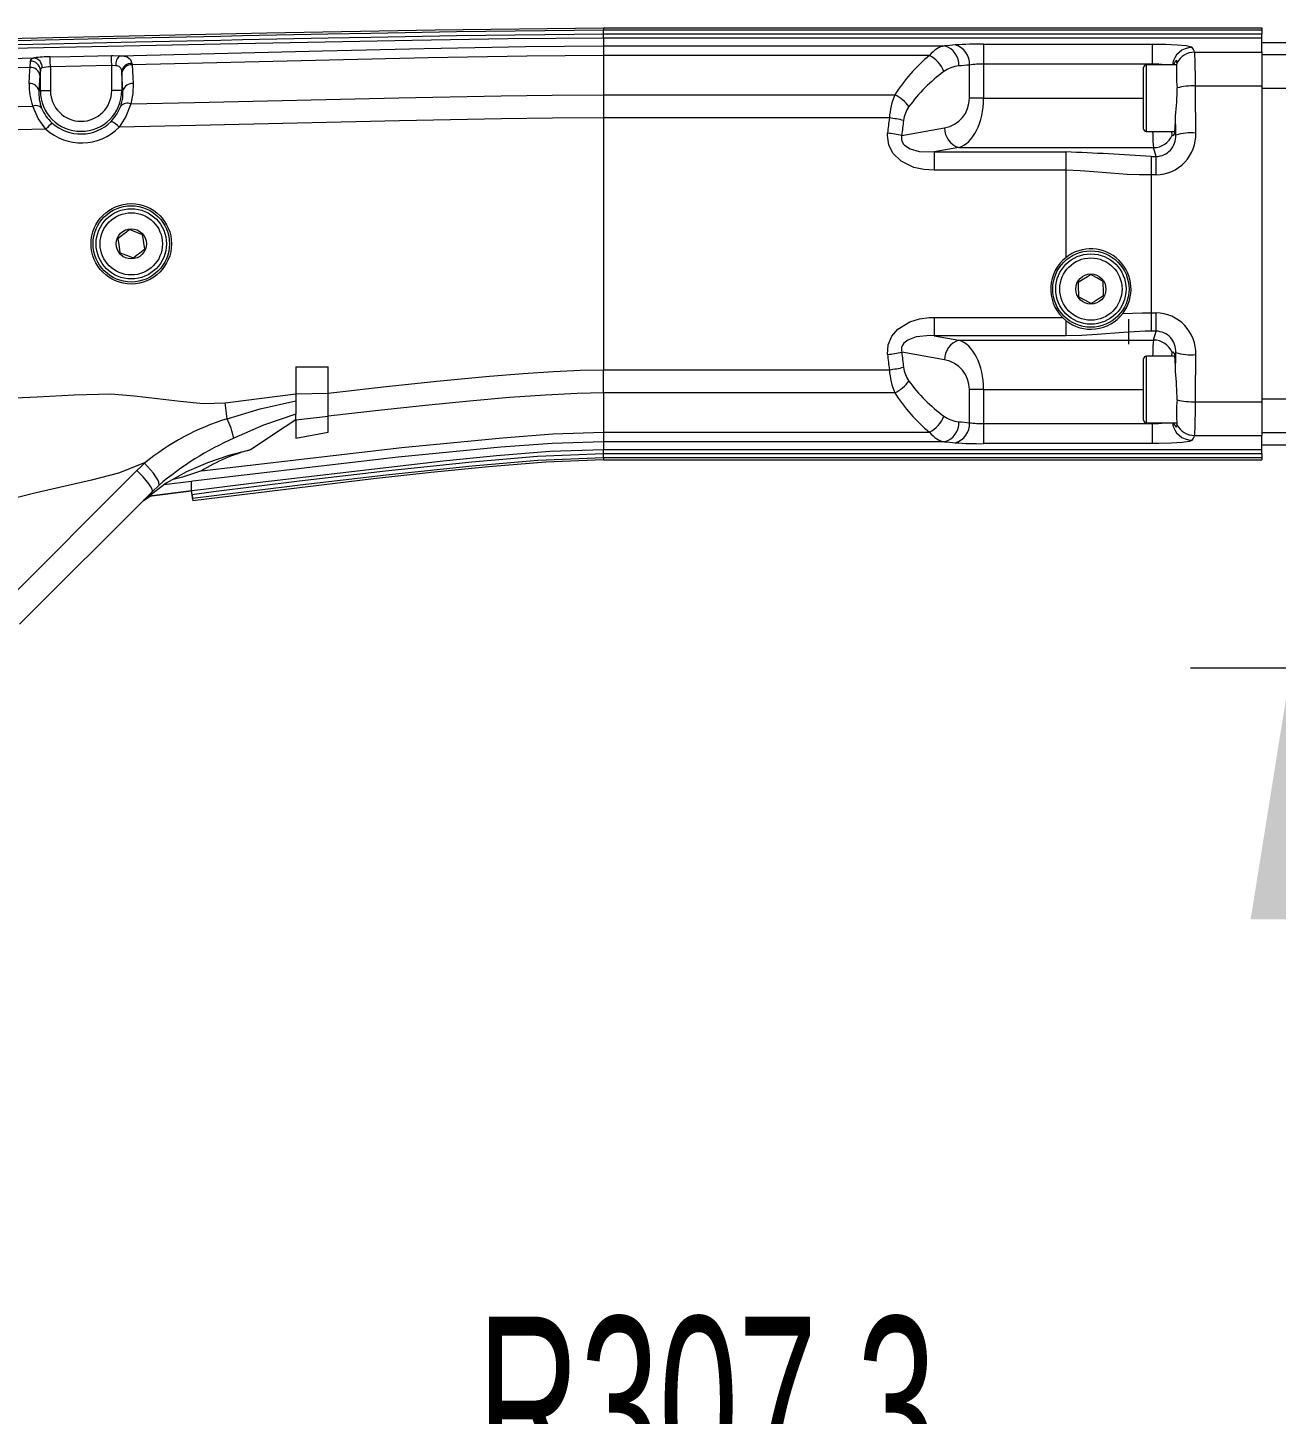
# Model space of a CAD drawing. Header units: millimetres. Extents: x 26 to 585, y 36 to 406.
# Drawn here: x 151.74 to 176.59, y 165.75 to 193.35 of the extents above; entities that cross this region are included whole.
import ezdxf

# ---------------------------------------------------------------- set-up
doc = ezdxf.new("R2010")
doc.units = ezdxf.units.MM
doc.linetypes.add('CENTER', pattern=[10.16, 6.35, -1.27, 1.27, -1.27])
doc.styles.add('SLDTEXTSTYLE0', font='TXT', dxfattribs={"width": 0.605})
doc.dimstyles.new('SLDDIMSTYLE6', dxfattribs={"dimtxt": 3.5, "dimasz": 3.5, "dimexe": 0, "dimexo": 0.0625, "dimgap": 0.875, "dimtad": 0, "dimtih": 1, "dimtoh": 1, "dimlfac": 10, "dimrnd": 1e-09, "dimzin": 12, "dimdsep": 46, "dimtxsty": 'SLDTEXTSTYLE0', "dimsah": 1, "dimcen": 0, "dimadec": 0, "dimazin": 0, "dimtfac": 1, "dimtdec": 3, "dimtofl": 0, "dimtmove": 0, "dimatfit": 3, "dimfxl": 1, "dimfrac": 2, "dimtolj": 1, "dimtzin": 12, "dimarcsym": 0})

# ---------------------------------------------------------------- blocks, each defined once
blk = doc.blocks.new('*D24')
at = {"color": 7, "linetype": 'Continuous', "lineweight": 0, "transparency": 16777216}
for p, q in [((99.108, 180.599), (120.828, 158.88)), ((120.828, 158.88), (127.275, 152.435)), ((127.275, 152.435), (207.313, 152.435))]:
    blk.add_line(p, q, dxfattribs=at)
blk.add_solid([(120.828, 158.88), (122.923, 156.025), (123.684, 156.786)], dxfattribs=at)
at = {"color": 7, "linetype": 'Continuous', "lineweight": 0, "transparency": 16777216, "char_height": 3.5, "attachment_point": 1, "style": 'SLDTEXTSTYLE0'}
for s, insert in [('R307.3', (160.69, 167.689)), ('R307.3', (130.362, 156.947)), ('Smallest circumsribed radius axis 1', (130.362, 151.575))]:
    blk.add_mtext(s, dxfattribs=dict(at, insert=insert))

msp = doc.modelspace()

# ---------------------------------------------------------------- linework, layer by layer
at = {"color": 7, "linetype": 'Continuous', "lineweight": 15}
for p, q in [((163.204397, 193.351371), (163.204444, 193.307787)), ((163.204397, 193.351371), (176.304627, 193.351371)), ((163.204444, 193.221321), (163.204444, 193.307787)), ((163.204444, 193.307787), (163.204629, 193.307787)), ((163.204629, 193.221321), (163.204629, 193.307787)), ((163.204629, 193.307787), (176.304627, 193.307787)), ((176.304627, 193.351371), (176.304627, 193.307787)), ((176.304627, 193.307787), (176.304627, 193.221321)), ((163.204629, 193.221321), (163.204444, 193.221321)), ((163.204629, 193.144926), (163.204629, 193.221321)), ((176.304627, 193.221321), (163.204629, 193.221321)), ((163.204629, 193.144926), (163.204629, 192.989098)), ((176.304627, 193.144926), (163.204629, 193.144926)), ((163.204629, 192.989098), (163.204629, 192.800669)), ((163.204629, 192.989098), (169.993896, 192.989098)), ((170.770318, 193.02695), (174.125046, 193.02695)), ((170.770318, 193.02695), (170.770318, 192.628177)), ((174.125046, 193.02695), (174.125046, 192.628177)), ((176.304627, 193.144926), (176.304627, 193.221321)), ((176.304627, 192.86523), (176.304627, 193.144926)), ((177.00463, 193.048577), (176.304627, 193.048577)), ((169.693733, 192.800669), (163.204629, 192.800669)), ((163.204629, 192.800667), (163.204629, 192.013782)), ((174.968822, 192.86523), (176.304627, 192.86523)), ((176.304627, 192.86523), (176.304627, 192.193654)), ((177.00463, 192.810628), (176.304627, 192.810628)), ((151.789958, 192.561743), (151.795579, 192.687143)), ((151.9947, 192.500498), (151.985002, 192.400045)), ((151.9947, 192.098577), (151.9947, 192.500498)), ((152.194423, 192.574115), (152.194423, 192.098577)), ((153.414834, 192.098577), (153.414834, 192.596315)), ((153.614564, 192.474911), (153.614564, 192.098577)), ((153.61634, 192.451492), (153.614564, 192.474911)), ((153.637702, 192.098577), (153.61634, 192.451492)), ((153.818137, 192.642394), (153.820682, 192.613129)), ((170.48747, 191.948577), (170.48747, 192.609078)), ((170.770318, 192.628177), (170.770318, 191.948577)), ((174.125046, 192.628177), (170.770318, 192.628177)), ((173.954631, 191.335077), (173.954631, 192.562077)), ((174.613185, 192.612077), (174.004633, 192.612077)), ((151.985002, 192.400045), (151.966239, 192.098577)), ((174.987043, 192.193654), (176.304627, 192.193654)), ((176.304627, 192.193654), (176.304627, 185.9035)), ((151.966239, 192.098577), (151.9947, 192.098577)), ((151.9947, 192.098577), (152.194423, 192.098577)), ((153.614564, 192.098577), (153.414834, 192.098577)), ((153.637702, 192.098577), (153.614564, 192.098577)), ((163.204629, 192.013782), (163.204629, 191.555417)), ((163.204629, 192.013782), (169.00161, 192.013782)), ((170.770318, 191.948577), (170.48747, 191.948577)), ((177.00463, 192.139004), (176.304627, 192.139004)), ((168.893517, 191.555417), (163.204629, 191.555417)), ((163.204629, 191.555416), (163.204629, 186.541737)), ((169.141073, 191.207711), (169.991661, 191.357692)), ((174.004633, 191.285078), (174.575366, 191.285078)), ((174.521441, 191.213531), (174.513615, 191.285078)), ((174.574519, 191.276819), (174.593944, 191.211456)), ((170.274503, 190.96377), (169.783981, 190.877278)), ((169.783981, 190.877278), (172.40463, 190.877278)), ((169.783981, 190.877278), (169.783981, 190.512635)), ((170.274503, 190.96377), (174.151028, 190.96377)), ((172.40463, 190.877272), (172.40463, 190.512624)), ((174.104632, 190.787789), (174.104632, 190.420637)), ((174.104632, 190.787789), (174.203331, 190.787789)), ((174.203331, 190.787789), (174.151028, 190.96377)), ((174.203331, 190.420637), (174.203331, 190.787789)), ((172.40463, 190.512635), (169.783981, 190.512635)), ((172.40463, 190.512624), (172.40463, 188.773078)), ((174.104632, 190.42065), (174.104632, 187.67651)), ((174.203331, 190.420637), (174.104632, 190.420637)), ((169.783981, 187.584519), (172.337324, 187.584519)), ((169.783981, 187.584519), (169.783981, 187.219877)), ((172.337324, 187.584519), (172.40463, 187.524077)), ((172.40463, 187.524081), (172.40463, 187.219883)), ((173.654629, 187.548577), (173.654629, 187.048577)), ((174.104632, 187.676517), (174.104632, 187.309366)), ((174.104632, 187.676517), (174.203331, 187.676517)), ((174.203331, 187.309366), (174.203331, 187.676517)), ((169.783981, 187.219877), (170.274503, 187.133385)), ((172.40463, 187.219877), (169.783981, 187.219877)), ((174.203331, 187.309366), (174.104632, 187.309366)), ((174.151028, 187.133385), (174.203331, 187.309366)), ((170.274503, 187.133385), (174.151028, 187.133385)), ((169.991661, 186.739462), (169.141073, 186.889443)), ((173.954631, 186.035805), (173.954631, 186.762077)), ((174.575366, 186.812077), (174.004633, 186.812077)), ((174.513859, 186.812077), (174.521441, 186.883623)), ((174.593944, 186.885698), (174.574519, 186.820335)), ((157.078738, 186.598577), (157.724304, 186.598577)), ((157.078738, 186.598577), (157.078738, 186.064255)), ((157.724304, 186.07526), (157.724304, 186.598577)), ((163.204629, 186.541738), (168.893517, 186.541738)), ((163.204629, 186.083373), (163.204629, 186.541737)), ((157.078738, 186.064255), (157.724304, 186.07526)), ((157.724304, 186.06812), (157.724304, 186.07526)), ((157.724304, 185.68462), (157.724304, 186.06812)), ((163.204629, 186.083373), (163.204629, 185.296487)), ((169.00161, 186.083373), (163.204629, 186.083373)), ((170.48747, 185.488076), (170.48747, 186.148577)), ((170.770318, 186.148577), (170.48747, 186.148577)), ((170.770318, 186.148577), (170.770318, 185.468977)), ((155.67189, 185.881282), (157.078738, 186.064256)), ((155.713392, 185.567326), (155.67189, 185.881282)), ((157.078738, 186.064253), (157.078738, 185.925529)), ((157.078738, 185.925529), (157.078738, 185.657784)), ((173.954631, 185.535077), (173.954631, 186.035805)), ((174.987043, 185.9035), (176.304627, 185.9035)), ((177.00463, 185.95815), (176.304627, 185.95815)), ((176.304627, 185.9035), (176.304627, 185.231924)), ((157.078738, 185.54604), (157.078738, 185.657784)), ((157.078738, 185.546072), (157.724304, 185.614923)), ((157.078738, 185.54604), (157.078738, 185.177262)), ((157.724304, 185.614923), (157.724304, 185.68462)), ((157.724304, 185.300187), (157.724304, 185.614923)), ((157.078738, 185.177262), (157.724304, 185.300187)), ((163.204629, 185.296486), (163.204629, 185.108056)), ((163.204629, 185.296486), (169.693733, 185.296486)), ((170.770318, 185.468977), (170.770318, 185.070204)), ((170.770318, 185.468977), (174.125046, 185.468977)), ((174.004633, 185.485077), (174.613811, 185.485077)), ((174.125046, 185.468977), (174.125046, 185.070204)), ((177.00463, 185.286527), (176.304627, 185.286527)), ((163.204629, 185.108056), (163.204629, 184.952229)), ((169.993896, 185.108056), (163.204629, 185.108056)), ((174.125046, 185.070204), (170.770318, 185.070204)), ((174.968822, 185.231924), (176.304627, 185.231924)), ((176.304627, 184.952229), (176.304627, 185.231924)), ((176.304627, 185.048577), (177.00463, 185.048577)), ((163.204629, 184.952229), (176.304627, 184.952229)), ((163.204629, 184.875833), (163.204629, 184.952229)), ((163.204629, 184.789367), (163.204629, 184.875833)), ((163.204629, 184.875833), (176.304627, 184.875833)), ((176.304627, 184.789367), (163.204629, 184.789367)), ((163.204629, 184.789367), (163.204629, 184.745783)), ((163.204629, 184.745783), (176.304627, 184.745783)), ((176.304627, 184.875833), (176.304627, 184.952229)), ((176.304627, 184.875833), (176.304627, 184.789367)), ((176.304627, 184.789367), (176.304627, 184.745783)), ((151.26595, 181.884198), (153.914363, 184.537323)), ((154.161377, 184.023759), (155.004639, 184.133475)), ((154.357571, 184.244473), (154.219116, 184.113065)), ((155.004407, 184.135321), (155.004627, 184.13535)), ((155.004627, 184.13535), (155.004627, 184.3173)), ((154.219122, 184.113066), (151.57928, 181.473226)), ((154.190166, 184.027504), (154.043437, 183.923821)), ((155.013979, 184.060505), (155.014224, 184.060536)), ((155.02503, 183.97598), (155.024798, 183.975951)), ((155.024798, 183.975951), (155.030365, 183.932405))]:
    msp.add_line(p, q, dxfattribs=at)
at = {"color": 8, "linetype": 'Continuous', "lineweight": 15}
for p, q in [((174.004633, 192.612077), (174.004633, 191.285078)), ((174.125046, 192.612077), (174.125046, 192.628177)), ((170.770318, 191.948577), (173.954631, 191.948577)), ((174.004633, 186.812077), (174.004633, 186.026614)), ((170.770318, 186.148577), (173.954631, 186.148577)), ((174.004633, 186.026614), (174.004633, 185.485077)), ((174.125046, 185.468977), (174.125046, 185.485077)), ((155.004627, 184.13356), (154.161639, 184.023958)), ((155.004627, 184.3173), (154.4554, 184.247853))]:
    msp.add_line(p, q, dxfattribs=at)
at = {"color": 7, "linetype": 'CENTER', "lineweight": 0}
msp.add_line((217.985617, 180.598577), (174.885156, 180.598577), dxfattribs=at)
at = {"color": 7, "linetype": 'Continuous', "lineweight": 15, "flags": 128}
for points in [[(147.975324, 193.063251), (156.501002, 193.248261), (159.852285, 193.312126), (163.204397, 193.351371)], [(147.976343, 193.018992), (148.401917, 193.028352), (150.104196, 193.065997), (153.508765, 193.140968), (153.883345, 193.149086), (155.58833, 193.185451), (156.014586, 193.194365), (157.719685, 193.228967), (158.572287, 193.245366), (160.277648, 193.275584), (163.204444, 193.307787)], [(163.204629, 193.144927), (161.298347, 193.128442), (159.392066, 193.098265), (155.579502, 193.024346), (151.735581, 192.942502), (147.952009, 192.860262)], [(163.204444, 193.221321), (160.279072, 193.189407), (158.573915, 193.15946), (157.721377, 193.143196), (156.016375, 193.108935), (155.590136, 193.100105), (153.885193, 193.064056), (152.180291, 193.027166), (150.475402, 192.989838), (148.770533, 192.95245), (147.978196, 192.935162)], [(153.575338, 192.79487), (157.612414, 192.893782), (159.632266, 192.938274), (161.653907, 192.97491), (163.204629, 192.989098)], [(174.125046, 193.02695), (174.389196, 193.023365), (174.623562, 193.012732), (174.802078, 192.995499), (174.904866, 192.97268), (174.923945, 192.959407)], [(138.204629, 192.452761), (139.557476, 192.462228), (140.909315, 192.485329), (142.260147, 192.51411), (146.315662, 192.60947), (150.686938, 192.720842), (151.867963, 192.751233)], [(151.795579, 192.687143), (151.804847, 192.71751), (151.852406, 192.747656), (151.867963, 192.751233)], [(152.190788, 192.773174), (152.590723, 192.780463), (153.411234, 192.795352)], [(152.194423, 192.574115), (152.193756, 192.610787), (152.193106, 192.646214), (152.192504, 192.679197), (152.191968, 192.708615), (152.191515, 192.73347), (152.191157, 192.752921), (152.190913, 192.766307), (152.190788, 192.773174)], [(153.411234, 192.795352), (153.445966, 192.795833), (153.575338, 192.79487)], [(153.414834, 192.596315), (153.414173, 192.632958), (153.413535, 192.668361), (153.412939, 192.701323), (153.412403, 192.730729), (153.411956, 192.755583), (153.411604, 192.775044), (153.41136, 192.788451), (153.411234, 192.795352)], [(153.575338, 192.79487), (153.631259, 192.791139), (153.724922, 192.77096), (153.79153, 192.721742), (153.818137, 192.642394)], [(163.204629, 192.800666), (161.678148, 192.786484), (159.712655, 192.751045), (157.748211, 192.708232), (153.820682, 192.613129)], [(174.616934, 192.653854), (174.617464, 192.696383), (174.584932, 192.680959), (174.5497, 192.612077)], [(151.789958, 192.561743), (150.728364, 192.534687), (146.355314, 192.424408), (142.28401, 192.329828), (140.9252, 192.301441), (139.565397, 192.278814), (138.204629, 192.269575)], [(151.773317, 192.241661), (151.786561, 192.503881), (151.789958, 192.561743)], [(153.414834, 192.596315), (152.800537, 192.585166), (152.194423, 192.574115)], [(153.49688, 192.595853), (153.432203, 192.596797), (153.414834, 192.596315)], [(153.820682, 192.613129), (153.837646, 192.358733), (153.844447, 192.238466)], [(153.844447, 192.238466), (153.837974, 192.044077), (153.792299, 191.835666)], [(153.59707, 191.791252), (153.632952, 191.947613), (153.637702, 192.098577)], [(153.792299, 191.835666), (155.060471, 191.865759), (159.128673, 191.955959), (161.164928, 191.993204), (162.184454, 192.007507), (163.204629, 192.013784)], [(138.204629, 191.506691), (139.065922, 191.511829), (139.927212, 191.522811), (142.619572, 191.571704), (145.309786, 191.631664), (150.689317, 191.76053), (151.846469, 191.788688)], [(152.105624, 191.333626), (151.954109, 191.546794), (151.846469, 191.788688)], [(153.406907, 191.486895), (153.519262, 191.627768), (153.59707, 191.791252)], [(153.792299, 191.835666), (153.698141, 191.584887), (153.56089, 191.369123)], [(152.105624, 191.333626), (150.713773, 191.299448), (145.330513, 191.169421), (142.637453, 191.108971), (139.942242, 191.059711), (139.073882, 191.048582), (138.204629, 191.043395)], [(163.204629, 191.555416), (162.189228, 191.549029), (161.174483, 191.534517), (159.144331, 191.496832), (155.084033, 191.405714), (153.56089, 191.369123)], [(169.783981, 190.512635), (169.581569, 190.526858), (169.38398, 190.571863), (169.127805, 190.696314), (168.966074, 190.852061), (168.880052, 191.020337), (168.85509, 191.20843), (168.858231, 191.251775)], [(169.141073, 191.207711), (169.135738, 191.185808), (169.133891, 191.125032), (169.141651, 191.092485), (169.173867, 191.034794), (169.194836, 191.011822), (169.305629, 190.940785), (169.489104, 190.889569), (169.783981, 190.877278)], [(174.574519, 191.276819), (174.563915, 191.23292), (174.535573, 191.198788), (174.521441, 191.213531)], [(174.104632, 190.420659), (174.104626, 190.420659), (173.863406, 190.423223), (173.629511, 190.431467), (173.294939, 190.454582), (172.962982, 190.483775), (172.689165, 190.503945), (172.40463, 190.512627)], [(153.53557, 189.153165), (153.633983, 189.232177), (153.706623, 189.290494), (153.760673, 189.333886)], [(153.53557, 189.153165), (153.554786, 189.028429), (153.568966, 188.936363), (153.579522, 188.867857)], [(154.02974, 189.229298), (153.983326, 189.247339), (153.893925, 189.28209), (153.801514, 189.318012), (153.760673, 189.333886)], [(154.073692, 188.943989), (154.054476, 189.068726), (154.04029, 189.160792), (154.02974, 189.229298)], [(153.848583, 188.763268), (153.802175, 188.781309), (153.712774, 188.816061), (153.620363, 188.851982), (153.579522, 188.867857)], [(154.073692, 188.943989), (153.975273, 188.864978), (153.902633, 188.806661), (153.848583, 188.763268)], [(172.650135, 188.284838), (172.757364, 188.351408), (172.836501, 188.400544), (172.895391, 188.437104)], [(172.650135, 188.284838), (172.654177, 188.158693), (172.657163, 188.065589), (172.65938, 187.99631)], [(173.149879, 188.300844), (173.105986, 188.324348), (173.021425, 188.369624), (172.934015, 188.416423), (172.895391, 188.437104)], [(173.159123, 188.012317), (173.155082, 188.138461), (173.152102, 188.231566), (173.149879, 188.300844)], [(173.159123, 188.012317), (173.051901, 187.945746), (172.972758, 187.896611), (172.913874, 187.86005)], [(172.913874, 187.86005), (172.869975, 187.883554), (172.785414, 187.928829), (172.698004, 187.975629), (172.65938, 187.99631)], [(168.858231, 186.845379), (168.868745, 187.035079), (168.94225, 187.210289), (169.063259, 187.350252), (169.300664, 187.494825), (169.490547, 187.55383), (169.687814, 187.581385), (169.783981, 187.584519)], [(173.538155, 187.660065), (173.925001, 187.675011), (174.104632, 187.676507)], [(169.783981, 187.219877), (169.712413, 187.222482), (169.428797, 187.195945), (169.260646, 187.133823), (169.179303, 187.068915), (169.146425, 187.017044), (169.136001, 186.984218), (169.134147, 186.920957), (169.141073, 186.889443)], [(174.104632, 187.309355), (173.98798, 187.307618), (173.766471, 187.297138), (173.553593, 187.281695), (173.029126, 187.241659), (172.721899, 187.22594), (172.40463, 187.219883)], [(174.521441, 186.883623), (174.537356, 186.897887), (174.568588, 186.850871), (174.574519, 186.820335)], [(157.724304, 186.07526), (158.879478, 186.205943), (159.954293, 186.319135), (160.936327, 186.412094), (161.604519, 186.466884), (162.208528, 186.507569), (162.743438, 186.532953), (163.204629, 186.541739)], [(163.204629, 186.083371), (162.677432, 186.071857), (162.051542, 186.038955), (161.335028, 185.986415), (160.535974, 185.91599), (159.662444, 185.829431), (158.722527, 185.728487), (157.724292, 185.614912)], [(150.450159, 185.914245), (151.188923, 185.972542), (151.929558, 186.003908), (152.665616, 186.044279), (153.398586, 186.064518), (153.861869, 186.024452), (154.323364, 185.96923), (154.780585, 185.914634), (155.23212, 185.869072), (155.67189, 185.881282)], [(155.713422, 185.567271), (156.367845, 185.765717), (157.078738, 185.920176)], [(157.078738, 185.657816), (156.436033, 185.436045), (155.846519, 185.177742)], [(157.078637, 185.545998), (156.865318, 185.404483), (156.179936, 184.947764)], [(155.200578, 184.526096), (159.188826, 184.993738), (161.190594, 185.18788), (162.196446, 185.263214), (163.204629, 185.296488)], [(174.551267, 185.485077), (174.559874, 185.453024), (174.60211, 185.401753), (174.620445, 185.422742), (174.616934, 185.4433)], [(163.204629, 185.108056), (162.181456, 185.074473), (161.160696, 184.99826), (159.116764, 184.800001), (155.028898, 184.320315), (155.004627, 184.3173)], [(174.923945, 185.137747), (174.864812, 185.112666), (174.7216, 185.092297), (174.510939, 185.078202), (174.257273, 185.071079), (174.125046, 185.070204)], [(154.070801, 184.685619), (153.551943, 184.480128), (153.010244, 184.344971), (152.461339, 184.219409), (151.908291, 184.093272), (151.355196, 183.953125), (150.786538, 183.853502)], [(156.179936, 184.947764), (155.748887, 184.832469), (155.324168, 184.687633), (154.903651, 184.505988), (154.499693, 184.28161), (154.048015, 183.937356)], [(155.004627, 184.13535), (155.242688, 184.165817), (156.195099, 184.28628), (160.009641, 184.72906), (161.072744, 184.835295), (162.137819, 184.918558), (163.204629, 184.952228)], [(155.014224, 184.060536), (155.441959, 184.115138), (157.15344, 184.328487), (158.86624, 184.529349), (160.580988, 184.709227), (161.891318, 184.823772), (163.204629, 184.875833)], [(163.204629, 184.789367), (161.895413, 184.737476), (160.589142, 184.623454), (158.875782, 184.443941), (157.163722, 184.243669), (155.452705, 184.030517), (155.02503, 183.97598)], [(163.204629, 184.745783), (162.059129, 184.700921), (160.91708, 184.6101), (159.772653, 184.49753), (158.626837, 184.371848), (155.030365, 183.932405)], [(153.914357, 184.537319), (153.992058, 184.61058), (154.069645, 184.684205)], [(154.219122, 184.113066), (154.224725, 184.130996), (154.216815, 184.163129), (154.19339, 184.209726), (154.154457, 184.268833), (154.102434, 184.336349), (154.041691, 184.406924), (153.977419, 184.475274), (153.914363, 184.537323)], [(154.357571, 184.244473), (154.353518, 184.301161), (154.331023, 184.350454), (154.294408, 184.411598), (154.245842, 184.480542), (154.189182, 184.552135), (154.069645, 184.684203)], [(155.013979, 184.060505), (155.010117, 184.090654), (155.00672, 184.117228), (155.004776, 184.132423), (155.004407, 184.135321)], [(155.014224, 184.060536), (155.012203, 184.076307), (155.010349, 184.090773), (155.008698, 184.103622), (155.007298, 184.114571), (155.006165, 184.123385), (155.005331, 184.129871), (155.004818, 184.133889), (155.004627, 184.13535)], [(155.024798, 183.975951), (155.021633, 184.000677), (155.016811, 184.038378), (155.013979, 184.060505)], [(155.014224, 184.060536), (155.016042, 184.046342), (155.017758, 184.032915), (155.019356, 184.020403), (155.020816, 184.008946), (155.022133, 183.998668), (155.023278, 183.989684), (155.024249, 183.982094), (155.02503, 183.97598)]]:
    msp.add_lwpolyline(points, dxfattribs=at)
at = {"color": 8, "linetype": 'Continuous', "lineweight": 15, "flags": 128}
msp.add_lwpolyline([(155.200578, 184.526096), (154.825748, 184.405733), (154.635591, 184.357093)], dxfattribs=at)
at = {"color": 7, "linetype": 'Continuous', "lineweight": 15}
for centre, radius in [((153.804632, 189.048578), 0.799999), ((153.80463, 189.048577), 0.76), ((153.80463, 189.048577), 0.7), ((153.80463, 189.048577), 0.62), ((153.80463, 189.048577), 0.3), ((172.90463, 188.148577), 0.76), ((172.90463, 188.148577), 0.7), ((172.90463, 188.148577), 0.62), ((172.90463, 188.148577), 0.3)]:
    msp.add_circle(centre, radius, dxfattribs=at)
for centre, radius, start, end in [((169.891424, 192.616748), 0.386194, 356.1331978, 74.6128351), ((170.722113, 186.136991), 6.890127, 89.5991435, 94.3072724), ((170.104061, 192.636647), 0.384399, 355.8871949, 74.8336573), ((152.206593, 190.154679), 2.618543, 90.3458399, 97.4303063), ((151.835395, 192.556292), 0.197643, 358.8278013, 80.5154207), ((153.709016, 192.627197), 0.214439, 128.563858, 188.4048724), ((169.420911, 192.276442), 0.59097, 19.9052299, 62.5062967), ((174.971283, 192.462543), 0.402695, 90.3501654, 151.6355603), ((151.797232, 192.372034), 0.189848, 8.4847394, 92.1957054), ((151.797156, 192.489287), 0.197862, 3.2481155, 90.4568044), ((152.046891, 192.501922), 0.052211, 105.4345777, 181.5621776), ((152.203682, 191.898955), 0.675224, 90.785657, 104.642326), ((153.505108, 192.486132), 0.110029, 354.1466408, 94.2884926), ((153.805908, 192.449796), 0.192986, 86.3668437, 172.5224276), ((153.805811, 192.421945), 0.191761, 85.552129, 171.1364241), ((171.813939, 189.961894), 3.11527, 126.1422504, 144.2883083), ((170.330453, 191.993113), 0.6, 95.1360745, 126.1422504), ((173.821788, 153.149702), 39.6, 94.8300155, 95.1360745), ((170.757446, 190.714896), 1.913325, 89.6145155, 98.111656), ((174.00463, 192.562077), 0.05, 90, 180), ((177.357529, 192.424912), 2.750141, 175.224738, 185.6525571), ((152.901278, 192.191428), 1.129079, 177.450033, 200.8974988), ((151.785977, 192.057129), 0.184966, 12.9491406, 93.9247247), ((153.82069, 192.050856), 0.189108, 82.7830447, 165.3833941), ((170.103558, 192.10605), 4.517458, 353.4575032, 0.6086101), ((174.950353, 190.81992), 1.374224, 88.4700834, 103.8770231), ((152.765311, 192.04579), 0.800814, 176.2205124, 201.4726484), ((152.80463, 192.098577), 0.809933, 180, 0), ((152.80463, 192.098577), 0.610207, 180, 0), ((168.686587, 191.344103), 0.740073, 36.1140369, 64.8072654), ((169.887473, 191.948577), 0.6, 280, 0), ((151.907222, 191.645171), 0.155846, 43.6006975, 112.9433319), ((152.753057, 192.043479), 0.788568, 201.6422731, 228.0090773), ((153.724905, 191.680616), 0.169063, 66.5075613, 139.1252018), ((169.771629, 191.430074), 0.6, 144.2883083, 172.7994959), ((153.262563, 190.332882), 1.529704, 132.6838856, 139.1404143), ((152.814792, 192.108352), 1.050295, 227.5296626, 315.2649569), ((152.800713, 192.091968), 0.856495, 227.8097075, 315.0529971), ((153.237614, 191.106002), 0.416821, 39.1429446, 66.0366494), ((168.607208, 189.117369), 2.454802, 76.5938583, 83.3022173), ((188.621788, 189.048577), 19.6, 172.7994959, 173.6754669), ((170.407205, 191.357556), 0.415544, 179.9811282, 251.3766167), ((174.00463, 191.335077), 0.05, 180, 270), ((168.572792, 188.489747), 2.776738, 78.1905451, 84.0997797), ((174.148179, 191.36755), 0.40379, 270.4042893, 337.5775454), ((174.186184, 191.228099), 0.807644, 271.2165347, 1.8731071), ((174.193196, 191.189035), 0.401375, 271.4469212, 3.2021986), ((174.907523, 190.176364), 1.081549, 85.4460034, 106.8540676), ((170.330315, 135.270219), 55.645728, 86.1107782, 87.863681), ((172.90463, 188.148578), 0.8, 322.364099, 128.6821973), ((172.904629, 188.148579), 0.799998, 128.6821899, 224.8356494), ((172.90463, 188.148575), 0.799998, 231.3177343, 322.3642455), ((174.185917, 186.868802), 0.807903, 358.1454317, 88.7649264), ((174.197383, 186.911979), 0.397432, 356.2084871, 89.1423932), ((170.407205, 186.739599), 0.415544, 108.6233833, 180.0188718), ((174.148179, 186.729604), 0.40379, 22.4224546, 89.5957107), ((168.572763, 189.607572), 2.776905, 275.9004709, 281.8093517), ((188.621788, 189.048577), 19.6, 186.3245331, 187.2005041), ((169.887473, 186.148577), 0.6, 0, 80), ((174.00463, 186.762077), 0.05, 90, 180), ((174.907523, 187.920791), 1.081549, 253.1459324, 274.5539966), ((168.607228, 188.979691), 2.454704, 276.6975774, 283.4062006), ((169.771629, 186.66708), 0.6, 187.2005041, 215.7116917), ((168.072134, 185.885818), 6.548877, 0.5013432, 5.4325434), ((168.686594, 186.753045), 0.740065, 295.1924926, 323.8860256), ((171.813939, 188.13526), 3.11527, 215.7116917, 233.8577496), ((177.565005, 185.670654), 2.956825, 174.7128037, 184.4099013), ((174.950357, 187.277258), 1.374249, 256.1230563, 271.5297221), ((157.208292, 180.815118), 4.981839, 107.4620165, 129.0494885), ((153.937234, 184.74328), 1.958011, 12.8215784, 24.8904069), ((169.420915, 185.820709), 0.590965, 297.4935019, 340.0949714), ((170.330453, 186.104041), 0.6, 233.8577496, 264.8639255), ((174.00463, 185.535077), 0.05, 180, 270), ((169.891425, 185.480406), 0.386193, 285.3870456, 3.8668204), ((170.104061, 185.460508), 0.384399, 285.1663752, 4.1127221), ((173.821788, 224.947452), 39.6, 264.8639255, 265.1699845), ((170.743395, 187.174221), 1.705456, 261.3694526, 270.9045261), ((174.971283, 185.634612), 0.402696, 208.364495, 269.6497793), ((158.272236, 179.654883), 6.032173, 113.7123852, 130.4619986), ((170.715555, 191.767716), 6.697736, 265.62503, 270.4684787), ((157.065971, 181.541727), 3.519396, 104.5815521, 122.0076316)]:
    msp.add_arc(centre, radius, start, end, dxfattribs=at)
at = {"color": 8, "linetype": 'Continuous', "lineweight": 15}
for centre, radius, start, end in [((174.925764, 192.558005), 0.401407, 90.2595159, 172.2582403), ((174.168202, 191.219656), 1.409182, 81.1542531, 91.7549366), ((174.148623, 187.118793), 1.649985, 269.1812635, 278.0525374), ((174.925763, 185.539149), 0.401406, 187.7416352, 269.7405476)]:
    msp.add_arc(centre, radius, start, end, dxfattribs=at)
at = {"color": 7, "linetype": 'Continuous', "lineweight": 15}
for centre, major_axis, ratio, start_param, end_param in [((170.04761, 191.993113), (0, 1), 0.6, 0.089641411, 0.630801269), ((173.538945, 153.149702), (0, 40), 0.99, 0.084299673, 0.089641411), ((171.531096, 189.961894), (0, 3.51527), 0.88621072, 0.630801269, 0.947509725), ((174.721752, 153.149702), (0, 40), 0.051883701, 6.163851822, 6.185602956), ((174.966327, 192.07092), (0, 0.8), 0.02620389, 4.866415695, 6.163851822), ((173.946117, 189.048577), (0, 20.5), 0.051385188, 4.820203634, 4.866415695), ((169.488786, 191.430074), (0, 1), 0.6, 0.947509725, 1.445123822), ((170.170316, 191.948577), (0, 1), 0.6, 3.316125579, 4.71238898), ((174.557038, 191.948577), (0, 0.75), 0.052407779, 3.602438506, 4.215913345), ((173.546665, 189.048577), (0, 20.1), 0.052407779, 4.820203634, 4.839233968), ((188.338945, 189.048577), (0, 20), 0.98, 1.445123822, 1.4604124), ((170.170316, 186.148577), (0, 1), 0.6, 4.71238898, 6.108652382), ((188.338945, 189.048577), (0, 20), 0.98, 1.681180254, 1.696468831), ((174.557038, 186.148577), (0, 0.75), 0.052407779, 5.208864616, 5.822339455), ((173.546665, 189.048577), (0, 20.1), 0.052407779, 4.585543993, 4.604574326), ((173.946117, 189.048577), (0, 20.5), 0.051385188, 4.558362266, 4.604574326), ((169.488786, 186.66708), (0, 1), 0.6, 1.696468831, 2.194082929), ((171.531096, 188.13526), (0, 3.51527), 0.88621072, 2.194082929, 2.510791385), ((174.966327, 186.026235), (0, 0.8), 0.02620389, 3.260926138, 4.558362266), ((170.04761, 186.104041), (0, 1), 0.6, 2.510791385, 3.051951242), ((173.538945, 224.947452), (0, 40), 0.99, 3.051951242, 3.057292981), ((174.721752, 224.947452), (0, 40), 0.051883701, 3.239175005, 3.260926138)]:
    msp.add_ellipse(centre, major_axis=major_axis, ratio=ratio, start_param=start_param, end_param=end_param, dxfattribs=at)
at = {"color": 8, "linetype": 'Continuous', "lineweight": 15}
for centre, start_param, end_param in [((174.156489, 191.948577), 2.296283483, 2.967059728), ((174.156489, 186.148577), 0.174532925, 0.845309171)]:
    msp.add_ellipse(centre, major_axis=(0, 1), ratio=0.031444668, start_param=start_param, end_param=end_param, dxfattribs=at)
at = {"color": 7, "linetype": 'Continuous', "lineweight": 0}
msp.add_solid([(176.885156, 180.598577), (176.085156, 175.598577), (177.685156, 175.598577)], dxfattribs=at)

# ---------------------------------------------------------------- dimensions: what is measured, and where the dimension line sits
dim = msp.add_radius_dim(center=(99.10822, 180.598577), mpoint=(120.828429, 158.880482), text='R307.3\\PR307.3 Smallest circumsribed radius axis 1', dimstyle='SLDDIMSTYLE6', dxfattribs=at)
dim.commit()
dim.dimension.update_dxf_attribs({"geometry": '*D24', "text_midpoint": (168.043606, 160.489043), "dimtype": 164})

doc.saveas('drawing.dxf')
